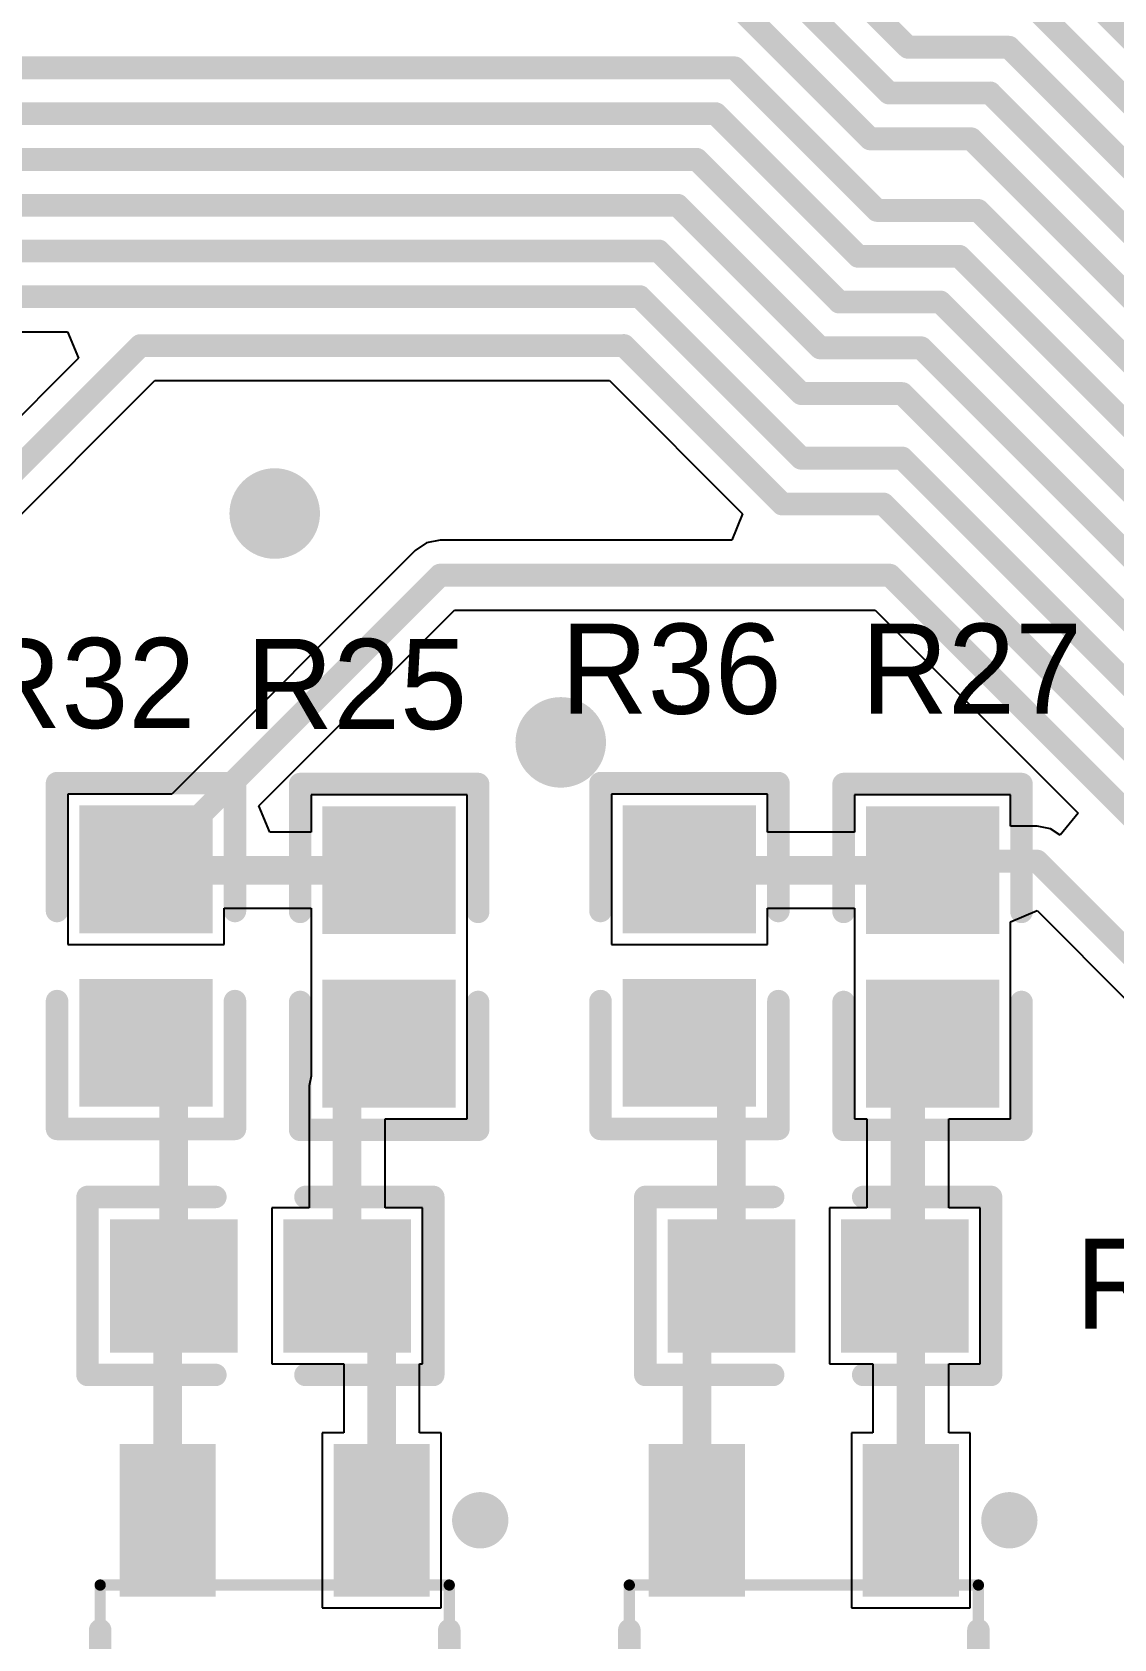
# Model space of a CAD drawing. Extents: x 32 to 132, y 19 to 123.
# Drawn here: x 62.62 to 72.22, y 88.05 to 102.32 of the extents above; entities that cross this region are included whole.
import ezdxf

# ---------------------------------------------------------------- set-up
doc = ezdxf.new("R2010")
doc.units = 0
doc.layers.get('0').update_dxf_attribs({"linetype": 'CONTINUOUS'})
for name, color, linetype in [('BOTTOMLAYER', 5, 'CONTINUOUS'), ('BOTTOMSOLDER', 6, 'CONTINUOUS'), ('MECHANICAL13', 56, 'CONTINUOUS'), ('MULTILAYER', 9, 'CONTINUOUS'), ('TOPLAYER', 1, 'CONTINUOUS'), ('TOPOVERLAY', 2, 'CONTINUOUS'), ('TOPPASTE', 8, 'CONTINUOUS'), ('TOPSOLDER', 216, 'CONTINUOUS'), ('VIAHOLELAYER', 16, 'CONTINUOUS')]:
    doc.layers.add(name, color=color, linetype=linetype)

# ---------------------------------------------------------------- blocks, each defined once
blk = doc.blocks.new('SOT_23_3L_71')
at = {"layer": 'MECHANICAL13', "const_width": 0.1}
for points in [[(-0.9, 1.55), (-0.9, -1.55)], [(-0.9, 1.55), (0.9, 1.55)], [(0.9, 1.55), (0.9, -1.55)], [(-0.9, -1.55), (0.9, -1.55)]]:
    blk.add_lwpolyline(points, dxfattribs=at)
at = {"layer": 'MECHANICAL13', "const_width": 0.05}
for points in [[(-0.925, 1.55, 1), (-0.875, 1.55, 1)], [(-0.925, 1.55, 1), (-0.875, 1.55, 1)], [(0.875, 1.55, 1), (0.925, 1.55, 1)], [(0.875, 1.55, 1), (0.925, 1.55, 1)], [(-0.925, -1.55, 1), (-0.875, -1.55, 1)], [(-0.925, -1.55, 1), (-0.875, -1.55, 1)], [(0.875, -1.55, 1), (0.925, -1.55, 1)], [(0.875, -1.55, 1), (0.925, -1.55, 1)]]:
    blk.add_lwpolyline(points, format="xyb", close=True, dxfattribs=at)
at = {"layer": 'TOPLAYER'}
for points in [[(0.9, 1.275), (0.9, 0.625), (2.05, 1.275), (2.05, 0.625)], [(-2.05, 0.325), (-2.05, -0.325), (-0.9, 0.325), (-0.9, -0.325)], [(0.9, -0.625), (0.9, -1.275), (2.05, -0.625), (2.05, -1.275)]]:
    blk.add_solid(points, dxfattribs=at)
at = {"layer": 'TOPOVERLAY', "const_width": 0.2}
for points in [[(-0.9, 1.55), (0.5, 1.55)], [(-0.9, 1.55), (-0.9, 0.725)], [(-0.9, -0.725), (-0.9, -1.55)], [(-0.9, -1.55), (0.5, -1.55)]]:
    blk.add_lwpolyline(points, dxfattribs=at)
at = {"layer": 'TOPOVERLAY'}
for points, const_width in [([(-0.95, 1.55, 1), (-0.85, 1.55, 1)], 0.1), ([(-0.95, 1.55, 1), (-0.85, 1.55, 1)], 0.1), ([(0.45, 1.55, 1), (0.55, 1.55, 1)], 0.1), ([(-0.95, 0.725, 1), (-0.85, 0.725, 1)], 0.1), ([(-0.95, -0.725, 1), (-0.85, -0.725, 1)], 0.1), ([(-0.95, -1.55, 1), (-0.85, -1.55, 1)], 0.1), ([(-0.95, -1.55, 1), (-0.85, -1.55, 1)], 0.1), ([(0.45, -1.55, 1), (0.55, -1.55, 1)], 0.1), ([(1.6, -1.825, 1), (1.35, -1.825, 1)], 0.25), ([(1.288, -1.825, 1), (1.412, -1.825, 1)], 0.125), ([(1.538, -1.825, 1), (1.663, -1.825, 1)], 0.125)]:
    blk.add_lwpolyline(points, format="xyb", close=True, dxfattribs=dict(at, const_width=const_width))
at = {"layer": 'TOPPASTE'}
for points in [[(0.9, 1.275), (0.9, 0.625), (2.05, 1.275), (2.05, 0.625)], [(-2.05, 0.325), (-2.05, -0.325), (-0.9, 0.325), (-0.9, -0.325)], [(0.9, -0.625), (0.9, -1.275), (2.05, -0.625), (2.05, -1.275)]]:
    blk.add_solid(points, dxfattribs=at)
at = {"layer": 'TOPSOLDER'}
for points in [[(0.798, 1.377), (0.798, 0.523), (2.152, 1.377), (2.152, 0.523)], [(-2.152, 0.427), (-2.152, -0.427), (-0.798, 0.427), (-0.798, -0.427)], [(0.798, -0.523), (0.798, -1.377), (2.152, -0.523), (2.152, -1.377)]]:
    blk.add_solid(points, dxfattribs=at)
blk = doc.blocks.new('SOT_23_3L_73')
at = {"layer": 'MECHANICAL13', "const_width": 0.1}
for points in [[(-0.9, 1.55), (-0.9, -1.55)], [(-0.9, 1.55), (0.9, 1.55)], [(0.9, 1.55), (0.9, -1.55)], [(-0.9, -1.55), (0.9, -1.55)]]:
    blk.add_lwpolyline(points, dxfattribs=at)
at = {"layer": 'MECHANICAL13', "const_width": 0.05}
for points in [[(-0.925, 1.55, 1), (-0.875, 1.55, 1)], [(-0.925, 1.55, 1), (-0.875, 1.55, 1)], [(0.875, 1.55, 1), (0.925, 1.55, 1)], [(0.875, 1.55, 1), (0.925, 1.55, 1)], [(-0.925, -1.55, 1), (-0.875, -1.55, 1)], [(-0.925, -1.55, 1), (-0.875, -1.55, 1)], [(0.875, -1.55, 1), (0.925, -1.55, 1)], [(0.875, -1.55, 1), (0.925, -1.55, 1)]]:
    blk.add_lwpolyline(points, format="xyb", close=True, dxfattribs=at)
at = {"layer": 'TOPLAYER'}
for points in [[(0.9, 1.275), (0.9, 0.625), (2.05, 1.275), (2.05, 0.625)], [(-2.05, 0.325), (-2.05, -0.325), (-0.9, 0.325), (-0.9, -0.325)], [(0.9, -0.625), (0.9, -1.275), (2.05, -0.625), (2.05, -1.275)]]:
    blk.add_solid(points, dxfattribs=at)
at = {"layer": 'TOPOVERLAY', "const_width": 0.2}
for points in [[(-0.9, 1.55), (0.5, 1.55)], [(-0.9, 1.55), (-0.9, 0.725)], [(-0.9, -0.725), (-0.9, -1.55)], [(-0.9, -1.55), (0.5, -1.55)]]:
    blk.add_lwpolyline(points, dxfattribs=at)
at = {"layer": 'TOPOVERLAY'}
for points, const_width in [([(-0.95, 1.55, 1), (-0.85, 1.55, 1)], 0.1), ([(-0.95, 1.55, 1), (-0.85, 1.55, 1)], 0.1), ([(0.45, 1.55, 1), (0.55, 1.55, 1)], 0.1), ([(-0.95, 0.725, 1), (-0.85, 0.725, 1)], 0.1), ([(-0.95, -0.725, 1), (-0.85, -0.725, 1)], 0.1), ([(-0.95, -1.55, 1), (-0.85, -1.55, 1)], 0.1), ([(-0.95, -1.55, 1), (-0.85, -1.55, 1)], 0.1), ([(0.45, -1.55, 1), (0.55, -1.55, 1)], 0.1), ([(1.6, -1.825, 1), (1.35, -1.825, 1)], 0.25), ([(1.288, -1.825, 1), (1.412, -1.825, 1)], 0.125), ([(1.538, -1.825, 1), (1.663, -1.825, 1)], 0.125)]:
    blk.add_lwpolyline(points, format="xyb", close=True, dxfattribs=dict(at, const_width=const_width))
at = {"layer": 'TOPPASTE'}
for points in [[(0.9, 1.275), (0.9, 0.625), (2.05, 1.275), (2.05, 0.625)], [(-2.05, 0.325), (-2.05, -0.325), (-0.9, 0.325), (-0.9, -0.325)], [(0.9, -0.625), (0.9, -1.275), (2.05, -0.625), (2.05, -1.275)]]:
    blk.add_solid(points, dxfattribs=at)
at = {"layer": 'TOPSOLDER'}
for points in [[(0.798, 1.377), (0.798, 0.523), (2.152, 1.377), (2.152, 0.523)], [(-2.152, 0.427), (-2.152, -0.427), (-0.798, 0.427), (-0.798, -0.427)], [(0.798, -0.523), (0.798, -1.377), (2.152, -0.523), (2.152, -1.377)]]:
    blk.add_solid(points, dxfattribs=at)
blk = doc.blocks.new('0603_R_94')
at = {"layer": 'TOPLAYER'}
for points in [[(-1.235, -0.49), (-0.305, -0.49), (-1.235, 0.49), (-0.305, 0.49)], [(0.305, -0.49), (1.235, -0.49), (0.305, 0.49), (1.235, 0.49)]]:
    blk.add_solid(points, dxfattribs=at)
at = {"layer": 'TOPOVERLAY', "const_width": 0.2}
for points in [[(-1.535, -0.79), (-1.535, 0.79)], [(-0.4, 0.79), (-1.535, 0.79)], [(1.535, 0.79), (0.4, 0.79)], [(1.535, -0.79), (1.535, 0.79)], [(-0.4, -0.79), (-1.535, -0.79)], [(1.535, -0.79), (0.4, -0.79)]]:
    blk.add_lwpolyline(points, dxfattribs=at)
at = {"layer": 'TOPOVERLAY', "const_width": 0.1}
for points in [[(-1.585, 0.79, 1), (-1.485, 0.79, 1)], [(-1.585, 0.79, 1), (-1.485, 0.79, 1)], [(-0.45, 0.79, 1), (-0.35, 0.79, 1)], [(0.35, 0.79, 1), (0.45, 0.79, 1)], [(1.485, 0.79, 1), (1.585, 0.79, 1)], [(1.485, 0.79, 1), (1.585, 0.79, 1)], [(-1.585, -0.79, 1), (-1.485, -0.79, 1)], [(-1.585, -0.79, 1), (-1.485, -0.79, 1)], [(-0.45, -0.79, 1), (-0.35, -0.79, 1)], [(0.35, -0.79, 1), (0.45, -0.79, 1)], [(1.485, -0.79, 1), (1.585, -0.79, 1)], [(1.485, -0.79, 1), (1.585, -0.79, 1)]]:
    blk.add_lwpolyline(points, format="xyb", close=True, dxfattribs=at)
at = {"layer": 'TOPPASTE'}
for points in [[(-1.235, -0.49), (-0.305, -0.49), (-1.235, 0.49), (-0.305, 0.49)], [(0.305, -0.49), (1.235, -0.49), (0.305, 0.49), (1.235, 0.49)]]:
    blk.add_solid(points, dxfattribs=at)
at = {"layer": 'TOPSOLDER'}
for points in [[(-1.337, -0.592), (-0.203, -0.592), (-1.337, 0.592), (-0.203, 0.592)], [(0.203, -0.592), (1.337, -0.592), (0.203, 0.592), (1.337, 0.592)]]:
    blk.add_solid(points, dxfattribs=at)
blk = doc.blocks.new('0603_R_96')
at = {"layer": 'TOPLAYER'}
for points in [[(-1.235, -0.49), (-0.305, -0.49), (-1.235, 0.49), (-0.305, 0.49)], [(0.305, -0.49), (1.235, -0.49), (0.305, 0.49), (1.235, 0.49)]]:
    blk.add_solid(points, dxfattribs=at)
at = {"layer": 'TOPOVERLAY', "const_width": 0.2}
for points in [[(-1.535, -0.79), (-1.535, 0.79)], [(-0.4, 0.79), (-1.535, 0.79)], [(1.535, 0.79), (0.4, 0.79)], [(1.535, -0.79), (1.535, 0.79)], [(-0.4, -0.79), (-1.535, -0.79)], [(1.535, -0.79), (0.4, -0.79)]]:
    blk.add_lwpolyline(points, dxfattribs=at)
at = {"layer": 'TOPOVERLAY', "const_width": 0.1}
for points in [[(-1.585, 0.79, 1), (-1.485, 0.79, 1)], [(-1.585, 0.79, 1), (-1.485, 0.79, 1)], [(-0.45, 0.79, 1), (-0.35, 0.79, 1)], [(0.35, 0.79, 1), (0.45, 0.79, 1)], [(1.485, 0.79, 1), (1.585, 0.79, 1)], [(1.485, 0.79, 1), (1.585, 0.79, 1)], [(-1.585, -0.79, 1), (-1.485, -0.79, 1)], [(-1.585, -0.79, 1), (-1.485, -0.79, 1)], [(-0.45, -0.79, 1), (-0.35, -0.79, 1)], [(0.35, -0.79, 1), (0.45, -0.79, 1)], [(1.485, -0.79, 1), (1.585, -0.79, 1)], [(1.485, -0.79, 1), (1.585, -0.79, 1)]]:
    blk.add_lwpolyline(points, format="xyb", close=True, dxfattribs=at)
at = {"layer": 'TOPPASTE'}
for points in [[(-1.235, -0.49), (-0.305, -0.49), (-1.235, 0.49), (-0.305, 0.49)], [(0.305, -0.49), (1.235, -0.49), (0.305, 0.49), (1.235, 0.49)]]:
    blk.add_solid(points, dxfattribs=at)
at = {"layer": 'TOPSOLDER'}
for points in [[(-1.337, -0.592), (-0.203, -0.592), (-1.337, 0.592), (-0.203, 0.592)], [(0.203, -0.592), (1.337, -0.592), (0.203, 0.592), (1.337, 0.592)]]:
    blk.add_solid(points, dxfattribs=at)
blk = doc.blocks.new('0603_R_101')
at = {"layer": 'TOPLAYER'}
for points in [[(-1.235, -0.49), (-0.305, -0.49), (-1.235, 0.49), (-0.305, 0.49)], [(0.305, -0.49), (1.235, -0.49), (0.305, 0.49), (1.235, 0.49)]]:
    blk.add_solid(points, dxfattribs=at)
at = {"layer": 'TOPOVERLAY', "const_width": 0.2}
for points in [[(-1.535, 0.79), (-1.535, -0.79)], [(-1.535, 0.79), (-0.4, 0.79)], [(0.4, 0.79), (1.535, 0.79)], [(1.535, 0.79), (1.535, -0.79)], [(-1.535, -0.79), (-0.4, -0.79)], [(0.4, -0.79), (1.535, -0.79)]]:
    blk.add_lwpolyline(points, dxfattribs=at)
at = {"layer": 'TOPOVERLAY', "const_width": 0.1}
for points in [[(-1.585, 0.79, 1), (-1.485, 0.79, 1)], [(-1.585, 0.79, 1), (-1.485, 0.79, 1)], [(-0.45, 0.79, 1), (-0.35, 0.79, 1)], [(0.35, 0.79, 1), (0.45, 0.79, 1)], [(1.485, 0.79, 1), (1.585, 0.79, 1)], [(1.485, 0.79, 1), (1.585, 0.79, 1)], [(-1.585, -0.79, 1), (-1.485, -0.79, 1)], [(-1.585, -0.79, 1), (-1.485, -0.79, 1)], [(-0.45, -0.79, 1), (-0.35, -0.79, 1)], [(0.35, -0.79, 1), (0.45, -0.79, 1)], [(1.485, -0.79, 1), (1.585, -0.79, 1)], [(1.485, -0.79, 1), (1.585, -0.79, 1)]]:
    blk.add_lwpolyline(points, format="xyb", close=True, dxfattribs=at)
at = {"layer": 'TOPPASTE'}
for points in [[(-1.235, -0.49), (-0.305, -0.49), (-1.235, 0.49), (-0.305, 0.49)], [(0.305, -0.49), (1.235, -0.49), (0.305, 0.49), (1.235, 0.49)]]:
    blk.add_solid(points, dxfattribs=at)
at = {"layer": 'TOPSOLDER'}
for points in [[(-1.337, -0.592), (-0.203, -0.592), (-1.337, 0.592), (-0.203, 0.592)], [(0.203, -0.592), (1.337, -0.592), (0.203, 0.592), (1.337, 0.592)]]:
    blk.add_solid(points, dxfattribs=at)
blk = doc.blocks.new('0603_R_102')
at = {"layer": 'TOPLAYER'}
for points in [[(-1.235, -0.49), (-0.305, -0.49), (-1.235, 0.49), (-0.305, 0.49)], [(0.305, -0.49), (1.235, -0.49), (0.305, 0.49), (1.235, 0.49)]]:
    blk.add_solid(points, dxfattribs=at)
at = {"layer": 'TOPOVERLAY', "const_width": 0.2}
for points in [[(-1.535, -0.79), (-1.535, 0.79)], [(-1.535, 0.79), (-0.4, 0.79)], [(0.4, 0.79), (1.535, 0.79)], [(1.535, -0.79), (1.535, 0.79)], [(-1.535, -0.79), (-0.4, -0.79)], [(0.4, -0.79), (1.535, -0.79)]]:
    blk.add_lwpolyline(points, dxfattribs=at)
at = {"layer": 'TOPOVERLAY', "const_width": 0.1}
for points in [[(-1.585, 0.79, 1), (-1.485, 0.79, 1)], [(-1.585, 0.79, 1), (-1.485, 0.79, 1)], [(-0.45, 0.79, 1), (-0.35, 0.79, 1)], [(0.35, 0.79, 1), (0.45, 0.79, 1)], [(1.485, 0.79, 1), (1.585, 0.79, 1)], [(1.485, 0.79, 1), (1.585, 0.79, 1)], [(-1.585, -0.79, 1), (-1.485, -0.79, 1)], [(-1.585, -0.79, 1), (-1.485, -0.79, 1)], [(-0.45, -0.79, 1), (-0.35, -0.79, 1)], [(0.35, -0.79, 1), (0.45, -0.79, 1)], [(1.485, -0.79, 1), (1.585, -0.79, 1)], [(1.485, -0.79, 1), (1.585, -0.79, 1)]]:
    blk.add_lwpolyline(points, format="xyb", close=True, dxfattribs=at)
at = {"layer": 'TOPPASTE'}
for points in [[(-1.235, -0.49), (-0.305, -0.49), (-1.235, 0.49), (-0.305, 0.49)], [(0.305, -0.49), (1.235, -0.49), (0.305, 0.49), (1.235, 0.49)]]:
    blk.add_solid(points, dxfattribs=at)
at = {"layer": 'TOPSOLDER'}
for points in [[(-1.337, -0.592), (-0.203, -0.592), (-1.337, 0.592), (-0.203, 0.592)], [(0.203, -0.592), (1.337, -0.592), (0.203, 0.592), (1.337, 0.592)]]:
    blk.add_solid(points, dxfattribs=at)
blk = doc.blocks.new('0603_R_105')
at = {"layer": 'TOPLAYER'}
for points in [[(-1.235, -0.49), (-0.305, -0.49), (-1.235, 0.49), (-0.305, 0.49)], [(0.305, -0.49), (1.235, -0.49), (0.305, 0.49), (1.235, 0.49)]]:
    blk.add_solid(points, dxfattribs=at)
at = {"layer": 'TOPOVERLAY', "const_width": 0.2}
for points in [[(-1.535, 0.79), (-1.535, -0.79)], [(-1.535, 0.79), (-0.4, 0.79)], [(0.4, 0.79), (1.535, 0.79)], [(1.535, 0.79), (1.535, -0.79)], [(-1.535, -0.79), (-0.4, -0.79)], [(0.4, -0.79), (1.535, -0.79)]]:
    blk.add_lwpolyline(points, dxfattribs=at)
at = {"layer": 'TOPOVERLAY', "const_width": 0.1}
for points in [[(-1.585, 0.79, 1), (-1.485, 0.79, 1)], [(-1.585, 0.79, 1), (-1.485, 0.79, 1)], [(-0.45, 0.79, 1), (-0.35, 0.79, 1)], [(0.35, 0.79, 1), (0.45, 0.79, 1)], [(1.485, 0.79, 1), (1.585, 0.79, 1)], [(1.485, 0.79, 1), (1.585, 0.79, 1)], [(-1.585, -0.79, 1), (-1.485, -0.79, 1)], [(-1.585, -0.79, 1), (-1.485, -0.79, 1)], [(-0.45, -0.79, 1), (-0.35, -0.79, 1)], [(0.35, -0.79, 1), (0.45, -0.79, 1)], [(1.485, -0.79, 1), (1.585, -0.79, 1)], [(1.485, -0.79, 1), (1.585, -0.79, 1)]]:
    blk.add_lwpolyline(points, format="xyb", close=True, dxfattribs=at)
at = {"layer": 'TOPPASTE'}
for points in [[(-1.235, -0.49), (-0.305, -0.49), (-1.235, 0.49), (-0.305, 0.49)], [(0.305, -0.49), (1.235, -0.49), (0.305, 0.49), (1.235, 0.49)]]:
    blk.add_solid(points, dxfattribs=at)
at = {"layer": 'TOPSOLDER'}
for points in [[(-1.337, -0.592), (-0.203, -0.592), (-1.337, 0.592), (-0.203, 0.592)], [(0.203, -0.592), (1.337, -0.592), (0.203, 0.592), (1.337, 0.592)]]:
    blk.add_solid(points, dxfattribs=at)
blk = doc.blocks.new('0603_R_106')
at = {"layer": 'TOPLAYER'}
for points in [[(-1.235, -0.49), (-0.305, -0.49), (-1.235, 0.49), (-0.305, 0.49)], [(0.305, -0.49), (1.235, -0.49), (0.305, 0.49), (1.235, 0.49)]]:
    blk.add_solid(points, dxfattribs=at)
at = {"layer": 'TOPOVERLAY', "const_width": 0.2}
for points in [[(-1.535, -0.79), (-1.535, 0.79)], [(-1.535, 0.79), (-0.4, 0.79)], [(0.4, 0.79), (1.535, 0.79)], [(1.535, -0.79), (1.535, 0.79)], [(-1.535, -0.79), (-0.4, -0.79)], [(0.4, -0.79), (1.535, -0.79)]]:
    blk.add_lwpolyline(points, dxfattribs=at)
at = {"layer": 'TOPOVERLAY', "const_width": 0.1}
for points in [[(-1.585, 0.79, 1), (-1.485, 0.79, 1)], [(-1.585, 0.79, 1), (-1.485, 0.79, 1)], [(-0.45, 0.79, 1), (-0.35, 0.79, 1)], [(0.35, 0.79, 1), (0.45, 0.79, 1)], [(1.485, 0.79, 1), (1.585, 0.79, 1)], [(1.485, 0.79, 1), (1.585, 0.79, 1)], [(-1.585, -0.79, 1), (-1.485, -0.79, 1)], [(-1.585, -0.79, 1), (-1.485, -0.79, 1)], [(-0.45, -0.79, 1), (-0.35, -0.79, 1)], [(0.35, -0.79, 1), (0.45, -0.79, 1)], [(1.485, -0.79, 1), (1.585, -0.79, 1)], [(1.485, -0.79, 1), (1.585, -0.79, 1)]]:
    blk.add_lwpolyline(points, format="xyb", close=True, dxfattribs=at)
at = {"layer": 'TOPPASTE'}
for points in [[(-1.235, -0.49), (-0.305, -0.49), (-1.235, 0.49), (-0.305, 0.49)], [(0.305, -0.49), (1.235, -0.49), (0.305, 0.49), (1.235, 0.49)]]:
    blk.add_solid(points, dxfattribs=at)
at = {"layer": 'TOPSOLDER'}
for points in [[(-1.337, -0.592), (-0.203, -0.592), (-1.337, 0.592), (-0.203, 0.592)], [(0.203, -0.592), (1.337, -0.592), (0.203, 0.592), (1.337, 0.592)]]:
    blk.add_solid(points, dxfattribs=at)

msp = doc.modelspace()

# ---------------------------------------------------------------- linework, layer by layer
at = {"layer": 'BOTTOMLAYER', "const_width": 0.3}
for points in [[(64.62, 98.044, 1), (64.92, 98.044, 1)], [(67.16, 96.012, 1), (67.46, 96.012, 1)]]:
    msp.add_lwpolyline(points, format="xyb", close=True, dxfattribs=at)
at = {"layer": 'BOTTOMSOLDER', "const_width": 0.402}
for points in [[(64.569, 98.044, 1), (64.971, 98.044, 1)], [(67.109, 96.012, 1), (67.511, 96.012, 1)]]:
    msp.add_lwpolyline(points, format="xyb", close=True, dxfattribs=at)
at = {"layer": 'MULTILAYER', "const_width": 0.3}
for points in [[(64.62, 98.044, 1), (64.92, 98.044, 1)], [(67.16, 96.012, 1), (67.46, 96.012, 1)]]:
    msp.add_lwpolyline(points, format="xyb", close=True, dxfattribs=at)
at = {"layer": 'TOPLAYER'}
for p, q in [((59.322, 99.658), (62.93, 99.658)), ((62.93, 99.658), (63.027, 99.423)), ((63.027, 99.423), (59.157, 95.553)), ((59.621, 95.139), (63.706, 99.224)), ((63.706, 99.224), (67.743, 99.224)), ((67.743, 99.224), (68.925, 98.042)), ((68.925, 98.042), (68.828, 97.807)), ((66.119, 97.783), (66.018, 97.716)), ((66.238, 97.807), (66.119, 97.783)), ((68.828, 97.807), (66.238, 97.807)), ((66.018, 97.716), (63.856, 95.553)), ((64.63, 95.448), (66.367, 97.185)), ((66.367, 97.185), (70.103, 97.185)), ((70.103, 97.185), (71.905, 95.384)), ((63.856, 95.553), (62.934, 95.553)), ((62.934, 95.553), (62.934, 94.217)), ((64.727, 95.214), (64.63, 95.448)), ((66.479, 95.545), (65.093, 95.545)), ((65.093, 95.545), (65.093, 95.214)), ((66.479, 94.209), (66.479, 95.545)), ((69.146, 95.553), (67.76, 95.553)), ((67.76, 95.553), (67.76, 94.217)), ((69.146, 95.214), (69.146, 95.553)), ((71.305, 95.545), (69.919, 95.545)), ((69.919, 95.545), (69.919, 95.214)), ((71.305, 95.268), (71.305, 95.545)), ((71.905, 95.384), (71.744, 95.188)), ((65.093, 95.214), (64.727, 95.214)), ((69.919, 95.214), (69.146, 95.214)), ((71.54, 95.268), (71.305, 95.268)), ((71.659, 95.244), (71.54, 95.268)), ((71.744, 95.188), (71.659, 95.244)), ((64.32, 94.217), (64.32, 94.54)), ((64.32, 94.54), (65.093, 94.54)), ((65.093, 94.54), (65.093, 94.209)), ((69.146, 94.217), (69.146, 94.54)), ((69.146, 94.54), (69.919, 94.54)), ((69.919, 94.54), (69.919, 94.209)), ((71.305, 94.42), (71.54, 94.518)), ((71.54, 94.518), (72.352, 93.705)), ((71.305, 94.209), (71.305, 94.42)), ((62.934, 94.217), (64.32, 94.217)), ((65.093, 94.209), (65.093, 94.209)), ((65.093, 94.209), (65.093, 94.005)), ((66.479, 94.005), (66.479, 94.209)), ((66.479, 94.209), (66.479, 94.209)), ((67.76, 94.217), (69.146, 94.217)), ((69.919, 94.209), (69.919, 94.209)), ((69.919, 94.209), (69.919, 94.005)), ((71.305, 94.005), (71.305, 94.209)), ((71.305, 94.209), (71.305, 94.209)), ((65.093, 94.005), (65.093, 94.005)), ((65.093, 94.005), (65.093, 93.047)), ((66.479, 92.669), (66.479, 94.005)), ((66.479, 94.005), (66.479, 94.005)), ((66.479, 94.005), (66.479, 94.005)), ((66.479, 94.005), (66.479, 94.005)), ((69.919, 94.005), (69.919, 94.005)), ((69.919, 94.005), (69.919, 92.669)), ((71.305, 92.669), (71.305, 94.005)), ((71.305, 94.005), (71.305, 94.005)), ((71.305, 94.005), (71.305, 94.005)), ((71.305, 94.005), (71.305, 94.005)), ((65.093, 93.047), (65.076, 92.964)), ((65.076, 92.964), (65.076, 91.879)), ((65.75, 91.879), (65.75, 92.669)), ((65.75, 92.669), (66.479, 92.669)), ((69.919, 92.669), (70.029, 92.669)), ((70.029, 92.669), (70.029, 91.879)), ((70.756, 91.879), (70.756, 92.669)), ((70.756, 92.669), (71.305, 92.669)), ((65.076, 91.879), (64.745, 91.879)), ((64.745, 91.879), (64.745, 90.493)), ((66.081, 91.879), (65.75, 91.879)), ((66.081, 90.493), (66.081, 91.879)), ((70.029, 91.879), (69.698, 91.879)), ((69.698, 91.879), (69.698, 90.493)), ((71.034, 91.879), (70.756, 91.879)), ((71.034, 90.493), (71.034, 91.879)), ((64.745, 90.493), (65.383, 90.493)), ((65.383, 90.493), (65.383, 89.883)), ((66.057, 89.883), (66.057, 90.493)), ((66.057, 90.493), (66.081, 90.493)), ((69.698, 90.493), (70.082, 90.493)), ((70.082, 90.493), (70.082, 89.883)), ((70.756, 89.883), (70.756, 90.493)), ((70.756, 90.493), (71.034, 90.493)), ((65.383, 89.883), (65.192, 89.883)), ((65.192, 89.883), (65.192, 88.327)), ((66.248, 89.883), (66.057, 89.883)), ((66.248, 88.327), (66.248, 89.883)), ((70.082, 89.883), (69.891, 89.883)), ((69.891, 89.883), (69.891, 88.327)), ((70.947, 89.883), (70.756, 89.883)), ((70.947, 88.327), (70.947, 89.883)), ((65.192, 88.327), (66.248, 88.327)), ((69.891, 88.327), (70.947, 88.327))]:
    msp.add_line(p, q, dxfattribs=at)
for points, const_width in [([(69.099, 103.48), (70.394, 102.184)], 0.203), ([(68.931, 103.073), (70.226, 101.778)], 0.203), ([(71.628, 102.997), (74.066, 100.559)], 0.203), ([(68.762, 102.667), (70.058, 101.371)], 0.203), ([(71.46, 102.591), (74.041, 100.009)], 0.203), ([(70.394, 102.184), (71.291, 102.184)], 0.203), ([(71.291, 102.184), (73.873, 99.603)], 0.203), ([(51.721, 102.001), (68.854, 102.001)], 0.203), ([(68.854, 102.001), (70.12, 100.735)], 0.203), ([(70.226, 101.778), (71.123, 101.778)], 0.203), ([(71.123, 101.778), (80.302, 92.599)], 0.203), ([(48.097, 101.594), (68.685, 101.594)], 0.203), ([(68.685, 101.594), (69.951, 100.328)], 0.203), ([(70.058, 101.371), (70.955, 101.371)], 0.203), ([(70.955, 101.371), (76.321, 96.006)], 0.203), ([(44.473, 101.188), (68.517, 101.188)], 0.203), ([(68.517, 101.188), (69.783, 99.922)], 0.203), ([(46.99, 100.781), (68.349, 100.781)], 0.203), ([(68.349, 100.781), (69.615, 99.515)], 0.203), ([(70.12, 100.735), (71.017, 100.735)], 0.203), ([(71.017, 100.735), (75.914, 95.837)], 0.203), ([(50.575, 100.375), (68.18, 100.375)], 0.203), ([(68.18, 100.375), (69.446, 99.109)], 0.203), ([(69.951, 100.328), (70.848, 100.328)], 0.203), ([(70.848, 100.328), (75.508, 95.669)], 0.203), ([(59.194, 99.969), (68.012, 99.969)], 0.203), ([(68.012, 99.969), (69.445, 98.536)], 0.203), ([(69.783, 99.922), (70.68, 99.922)], 0.203), ([(70.68, 99.922), (75.101, 95.501)], 0.203), ([(58.928, 94.885), (63.578, 99.535)], 0.203), ([(63.578, 99.535), (67.871, 99.535)], 0.203), ([(67.871, 99.535), (69.276, 98.129)], 0.203), ([(69.615, 99.515), (70.512, 99.515)], 0.203), ([(70.512, 99.515), (74.695, 95.332)], 0.203), ([(69.446, 99.109), (70.343, 99.109)], 0.203), ([(70.343, 99.109), (74.289, 95.164)], 0.203), ([(69.445, 98.536), (70.342, 98.536)], 0.203), ([(70.342, 98.536), (73.882, 94.996)], 0.203), ([(69.276, 98.129), (70.173, 98.129)], 0.203), ([(70.173, 98.129), (73.476, 94.827)], 0.203), ([(63.627, 94.885), (66.238, 97.496)], 0.203), ([(66.238, 97.496), (70.232, 97.496)], 0.203), ([(70.232, 97.496), (73.069, 94.659)], 0.203), ([(63.627, 94.885), (63.635, 94.877)], 0.254), ([(68.453, 94.885), (68.461, 94.877)], 0.254), ([(70.612, 94.877), (70.692, 94.957)], 0.203), ([(70.692, 94.957), (71.54, 94.957)], 0.203), ([(71.54, 94.957), (72.663, 93.834)], 0.203), ([(63.635, 94.877), (65.786, 94.877)], 0.254), ([(68.461, 94.877), (70.612, 94.877)], 0.254), ([(70.419, 93.144), (70.419, 93.546)], 0.254), ([(63.627, 93.345), (63.873, 93.099)], 0.254), ([(65.413, 92.964), (65.786, 93.337)], 0.254), ([(68.453, 93.345), (68.826, 92.972)], 0.254), ([(70.419, 93.144), (70.612, 93.337)], 0.254), ([(63.873, 91.186), (63.873, 93.099)], 0.254), ([(70.366, 93.091), (70.419, 93.144)], 0.254), ([(70.366, 91.186), (70.366, 93.091)], 0.254), ([(70.419, 91.518), (70.419, 93.144)], 0.254), ([(65.413, 91.186), (65.413, 92.964)], 0.254), ([(68.826, 91.186), (68.826, 92.972)], 0.254), ([(70.366, 91.186), (70.419, 91.518)], 0.254), ([(63.82, 91.133), (63.873, 91.186)], 0.254), ([(65.413, 91.186), (65.72, 90.879)], 0.254), ([(68.519, 90.879), (68.826, 91.186)], 0.254), ([(70.366, 91.186), (70.419, 91.133)], 0.254), ([(63.82, 89.105), (63.82, 91.133)], 0.254), ([(70.419, 89.105), (70.419, 91.058)], 0.254), ([(65.72, 89.105), (65.72, 90.879)], 0.254), ([(68.519, 89.105), (68.519, 90.879)], 0.254)]:
    msp.add_lwpolyline(points, dxfattribs=dict(at, const_width=const_width))
for points, const_width in [([(70.344, 102.184, 1), (70.445, 102.184, 1)], 0.102), ([(70.344, 102.184, 1), (70.445, 102.184, 1)], 0.102), ([(71.241, 102.184, 1), (71.342, 102.184, 1)], 0.102), ([(71.241, 102.184, 1), (71.342, 102.184, 1)], 0.102), ([(68.803, 102.001, 1), (68.904, 102.001, 1)], 0.102), ([(68.803, 102.001, 1), (68.904, 102.001, 1)], 0.102), ([(70.175, 101.778, 1), (70.277, 101.778, 1)], 0.102), ([(70.175, 101.778, 1), (70.277, 101.778, 1)], 0.102), ([(71.072, 101.778, 1), (71.174, 101.778, 1)], 0.102), ([(71.072, 101.778, 1), (71.174, 101.778, 1)], 0.102), ([(68.635, 101.594, 1), (68.736, 101.594, 1)], 0.102), ([(68.635, 101.594, 1), (68.736, 101.594, 1)], 0.102), ([(70.007, 101.371, 1), (70.108, 101.371, 1)], 0.102), ([(70.007, 101.371, 1), (70.108, 101.371, 1)], 0.102), ([(70.904, 101.371, 1), (71.005, 101.371, 1)], 0.102), ([(70.904, 101.371, 1), (71.005, 101.371, 1)], 0.102), ([(68.466, 101.188, 1), (68.568, 101.188, 1)], 0.102), ([(68.466, 101.188, 1), (68.568, 101.188, 1)], 0.102), ([(68.298, 100.781, 1), (68.399, 100.781, 1)], 0.102), ([(68.298, 100.781, 1), (68.399, 100.781, 1)], 0.102), ([(70.069, 100.735, 1), (70.17, 100.735, 1)], 0.102), ([(70.069, 100.735, 1), (70.17, 100.735, 1)], 0.102), ([(70.966, 100.735, 1), (71.067, 100.735, 1)], 0.102), ([(70.966, 100.735, 1), (71.067, 100.735, 1)], 0.102), ([(68.13, 100.375, 1), (68.231, 100.375, 1)], 0.102), ([(68.13, 100.375, 1), (68.231, 100.375, 1)], 0.102), ([(69.901, 100.328, 1), (70.002, 100.328, 1)], 0.102), ([(69.901, 100.328, 1), (70.002, 100.328, 1)], 0.102), ([(70.798, 100.328, 1), (70.899, 100.328, 1)], 0.102), ([(70.798, 100.328, 1), (70.899, 100.328, 1)], 0.102), ([(67.961, 99.969, 1), (68.063, 99.969, 1)], 0.102), ([(67.961, 99.969, 1), (68.063, 99.969, 1)], 0.102), ([(69.732, 99.922, 1), (69.834, 99.922, 1)], 0.102), ([(69.732, 99.922, 1), (69.834, 99.922, 1)], 0.102), ([(70.629, 99.922, 1), (70.731, 99.922, 1)], 0.102), ([(70.629, 99.922, 1), (70.731, 99.922, 1)], 0.102), ([(63.527, 99.535, 1), (63.628, 99.535, 1)], 0.102), ([(63.527, 99.535, 1), (63.628, 99.535, 1)], 0.102), ([(67.82, 99.535, 1), (67.922, 99.535, 1)], 0.102), ([(67.82, 99.535, 1), (67.922, 99.535, 1)], 0.102), ([(69.564, 99.515, 1), (69.665, 99.515, 1)], 0.102), ([(69.564, 99.515, 1), (69.665, 99.515, 1)], 0.102), ([(70.461, 99.515, 1), (70.562, 99.515, 1)], 0.102), ([(70.461, 99.515, 1), (70.562, 99.515, 1)], 0.102), ([(69.396, 99.109, 1), (69.497, 99.109, 1)], 0.102), ([(69.396, 99.109, 1), (69.497, 99.109, 1)], 0.102), ([(70.293, 99.109, 1), (70.394, 99.109, 1)], 0.102), ([(70.293, 99.109, 1), (70.394, 99.109, 1)], 0.102), ([(69.394, 98.536, 1), (69.496, 98.536, 1)], 0.102), ([(69.394, 98.536, 1), (69.496, 98.536, 1)], 0.102), ([(70.291, 98.536, 1), (70.393, 98.536, 1)], 0.102), ([(70.291, 98.536, 1), (70.393, 98.536, 1)], 0.102), ([(64.62, 98.044, 1), (64.92, 98.044, 1)], 0.3), ([(69.226, 98.129, 1), (69.327, 98.129, 1)], 0.102), ([(69.226, 98.129, 1), (69.327, 98.129, 1)], 0.102), ([(70.123, 98.129, 1), (70.224, 98.129, 1)], 0.102), ([(70.123, 98.129, 1), (70.224, 98.129, 1)], 0.102), ([(66.187, 97.496, 1), (66.289, 97.496, 1)], 0.102), ([(66.187, 97.496, 1), (66.289, 97.496, 1)], 0.102), ([(70.181, 97.496, 1), (70.283, 97.496, 1)], 0.102), ([(70.181, 97.496, 1), (70.283, 97.496, 1)], 0.102), ([(67.16, 96.012, 1), (67.46, 96.012, 1)], 0.3), ([(63.563, 94.885, 1), (63.69, 94.885, 1)], 0.127), ([(68.389, 94.885, 1), (68.516, 94.885, 1)], 0.127), ([(70.641, 94.957, 1), (70.743, 94.957, 1)], 0.102), ([(70.641, 94.957, 1), (70.743, 94.957, 1)], 0.102), ([(71.489, 94.957, 1), (71.591, 94.957, 1)], 0.102), ([(71.489, 94.957, 1), (71.591, 94.957, 1)], 0.102), ([(63.572, 94.877, 1), (63.699, 94.877, 1)], 0.127), ([(63.572, 94.877, 1), (63.699, 94.877, 1)], 0.127), ([(63.576, 94.885, 1), (63.678, 94.885, 1)], 0.102), ([(65.722, 94.877, 1), (65.849, 94.877, 1)], 0.127), ([(68.398, 94.877, 1), (68.525, 94.877, 1)], 0.127), ([(68.398, 94.877, 1), (68.525, 94.877, 1)], 0.127), ([(70.548, 94.877, 1), (70.675, 94.877, 1)], 0.127), ([(70.561, 94.877, 1), (70.663, 94.877, 1)], 0.102), ([(70.356, 93.546, 1), (70.483, 93.546, 1)], 0.127), ([(63.563, 93.345, 1), (63.69, 93.345, 1)], 0.127), ([(65.722, 93.337, 1), (65.849, 93.337, 1)], 0.127), ([(68.389, 93.345, 1), (68.516, 93.345, 1)], 0.127), ([(70.548, 93.337, 1), (70.675, 93.337, 1)], 0.127), ([(63.81, 93.099, 1), (63.937, 93.099, 1)], 0.127), ([(63.81, 93.099, 1), (63.937, 93.099, 1)], 0.127), ([(70.303, 93.091, 1), (70.43, 93.091, 1)], 0.127), ([(70.303, 93.091, 1), (70.43, 93.091, 1)], 0.127), ([(70.356, 93.144, 1), (70.483, 93.144, 1)], 0.127), ([(70.356, 93.144, 1), (70.483, 93.144, 1)], 0.127), ([(70.356, 93.144, 1), (70.483, 93.144, 1)], 0.127), ([(70.356, 93.144, 1), (70.483, 93.144, 1)], 0.127), ([(65.35, 92.964, 1), (65.477, 92.964, 1)], 0.127), ([(65.35, 92.964, 1), (65.477, 92.964, 1)], 0.127), ([(68.763, 92.972, 1), (68.89, 92.972, 1)], 0.127), ([(68.763, 92.972, 1), (68.89, 92.972, 1)], 0.127), ([(70.356, 91.518, 1), (70.483, 91.518, 1)], 0.127), ([(70.356, 91.518, 1), (70.483, 91.518, 1)], 0.127), ([(63.81, 91.186, 1), (63.937, 91.186, 1)], 0.127), ([(63.81, 91.186, 1), (63.937, 91.186, 1)], 0.127), ([(65.35, 91.186, 1), (65.477, 91.186, 1)], 0.127), ([(65.35, 91.186, 1), (65.477, 91.186, 1)], 0.127), ([(68.763, 91.186, 1), (68.89, 91.186, 1)], 0.127), ([(68.763, 91.186, 1), (68.89, 91.186, 1)], 0.127), ([(70.303, 91.186, 1), (70.43, 91.186, 1)], 0.127), ([(70.303, 91.186, 1), (70.43, 91.186, 1)], 0.127), ([(70.303, 91.186, 1), (70.43, 91.186, 1)], 0.127), ([(70.303, 91.186, 1), (70.43, 91.186, 1)], 0.127), ([(63.757, 91.133, 1), (63.884, 91.133, 1)], 0.127), ([(63.757, 91.133, 1), (63.884, 91.133, 1)], 0.127), ([(70.356, 91.133, 1), (70.483, 91.133, 1)], 0.127), ([(70.356, 91.058, 1), (70.483, 91.058, 1)], 0.127), ([(70.356, 91.058, 1), (70.483, 91.058, 1)], 0.127), ([(65.657, 90.879, 1), (65.784, 90.879, 1)], 0.127), ([(65.657, 90.879, 1), (65.784, 90.879, 1)], 0.127), ([(68.456, 90.879, 1), (68.583, 90.879, 1)], 0.127), ([(68.456, 90.879, 1), (68.583, 90.879, 1)], 0.127), ([(63.757, 89.105, 1), (63.884, 89.105, 1)], 0.127), ([(65.657, 89.105, 1), (65.784, 89.105, 1)], 0.127), ([(68.456, 89.105, 1), (68.583, 89.105, 1)], 0.127), ([(70.356, 89.105, 1), (70.483, 89.105, 1)], 0.127)]:
    msp.add_lwpolyline(points, format="xyb", close=True, dxfattribs=dict(at, const_width=const_width))
at = {"layer": 'TOPLAYER', "const_width": 0.254}
msp.add_lwpolyline([(70.366, 91.186, -0.198912), (70.419, 91.058)], format="xyb", dxfattribs=at)
at = {"layer": 'TOPSOLDER', "const_width": 0.402}
for points in [[(64.569, 98.044, 1), (64.971, 98.044, 1)], [(67.109, 96.012, 1), (67.511, 96.012, 1)]]:
    msp.add_lwpolyline(points, format="xyb", close=True, dxfattribs=at)
at = {"layer": 'VIAHOLELAYER', "const_width": 0.15}
for points in [[(64.695, 98.044, 1), (64.845, 98.044, 1)], [(67.235, 96.012, 1), (67.385, 96.012, 1)]]:
    msp.add_lwpolyline(points, format="xyb", close=True, dxfattribs=at)

# ---------------------------------------------------------------- block references
for name, p, rotation in [('0603_R_101', (63.627, 94.115), 90), ('0603_R_94', (65.786, 94.107), 270), ('0603_R_105', (68.453, 94.115), 90), ('0603_R_96', (70.612, 94.107), 270), ('0603_R_102', (64.643, 91.186), 360), ('0603_R_106', (69.596, 91.186), 360), ('SOT_23_3L_71', (64.77, 87.63), 90), ('SOT_23_3L_73', (69.469, 87.63), 90)]:
    msp.add_blockref(name, p, dxfattribs=dict(rotation=rotation))

# ---------------------------------------------------------------- texts
at = {"layer": 'TOPOVERLAY'}
for s, p in [('R36', (67.31, 96.266)), ('R27', (69.977, 96.266)), ('R25', (64.516, 96.131)), ('R37', (71.882, 90.805))]:
    msp.add_text(s, height=0.8, rotation=360, dxfattribs=at).set_placement(p)
msp.add_text('R32', height=0.8, dxfattribs=at).set_placement((62.103, 96.139))

doc.saveas('drawing.dxf')
